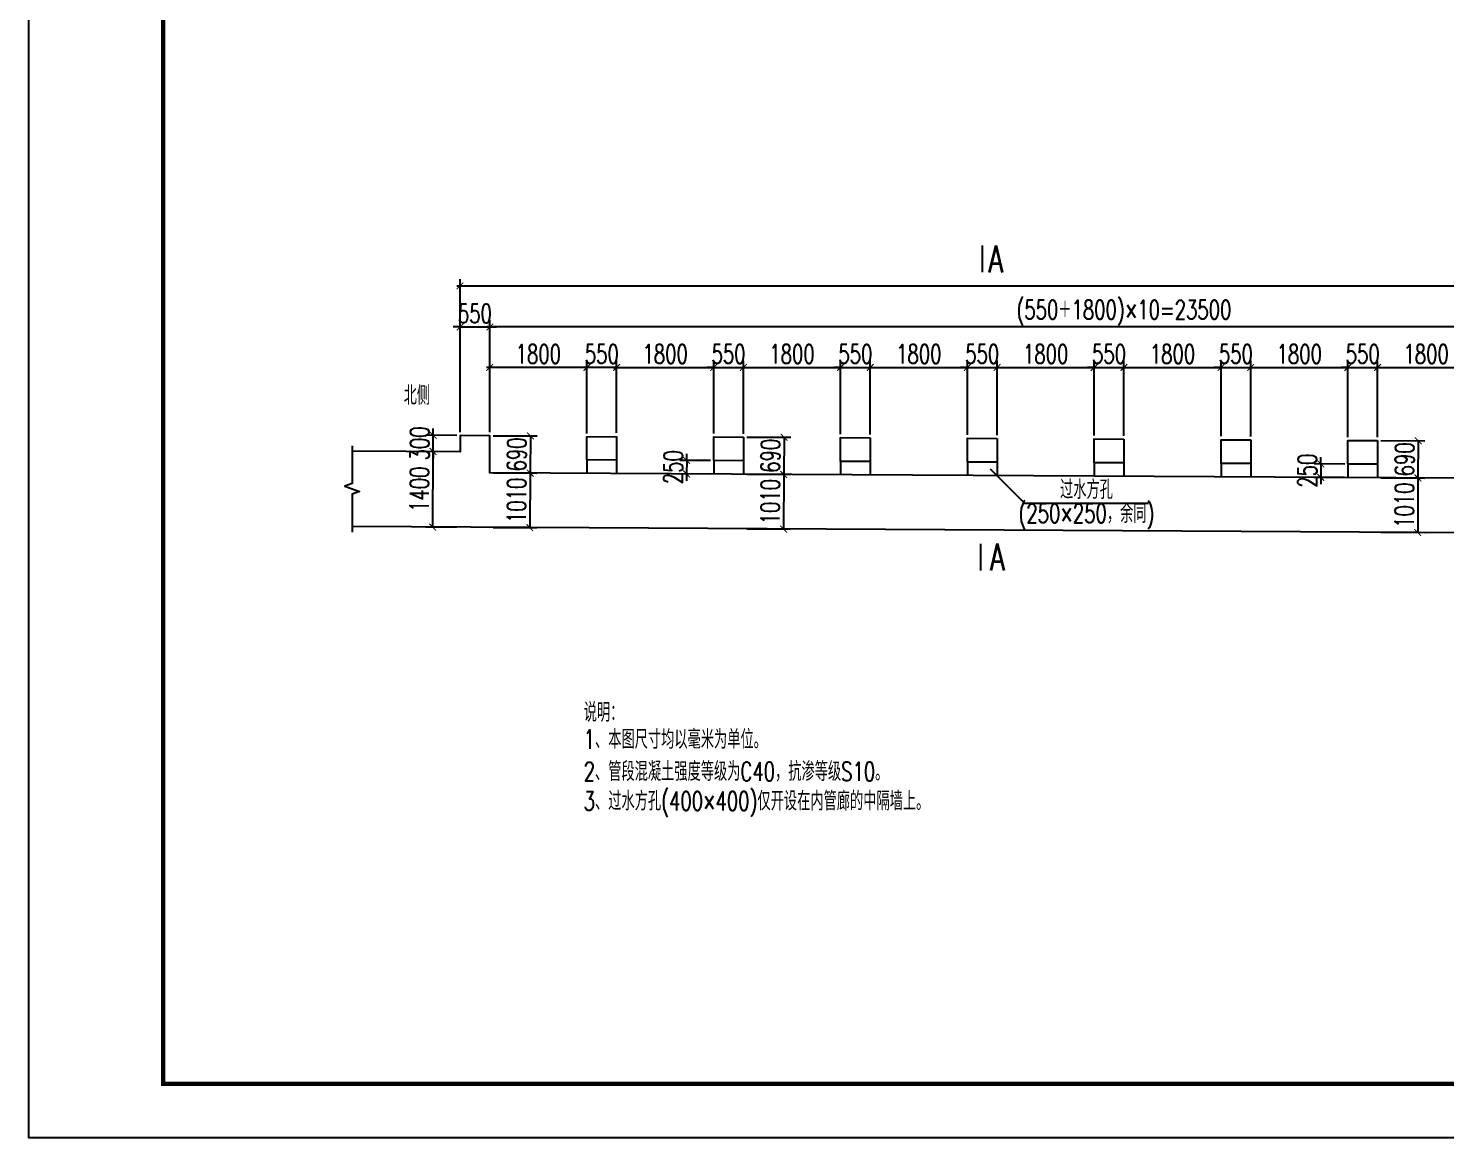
# Model space of a CAD drawing. Extents: x 319019 to 378719, y 703710 to 745710.
# Drawn here: x 319019 to 345281, y 703710 to 724265 of the extents above; entities that cross this region are included whole.
import ezdxf

# ---------------------------------------------------------------- set-up
doc = ezdxf.new("R2010")
doc.units = 0
doc.header["$LTSCALE"] = 50
doc.header["$MEASUREMENT"] = 0
doc.layers.get('0').update_dxf_attribs({"linetype": 'CONTINUOUS'})
doc.layers.get('Defpoints').update_dxf_attribs({"linetype": 'CONTINUOUS'})
for name, color, linetype in [('01 标  注', 1, 'CONTINUOUS'), ('4', 4, 'CONTINUOUS'), ('zxz 01 标  注', 1, 'CONTINUOUS'), ('zxz 02 结  构', 5, 'CONTINUOUS')]:
    doc.layers.add(name, color=color, linetype=linetype)
doc.styles.get("Standard").update_dxf_attribs({"font": 'txt1.shx', "width": 0.7, "bigfont": 'hztxt.shx'})
doc.dimstyles.new('1：100', dxfattribs={"dimscale": 100, "dimtxt": 3.5, "dimasz": 1.25, "dimexe": 1.25, "dimexo": 0.625, "dimgap": 0.75, "dimtad": 1, "dimdsep": 46, "dimtxsty": 'Standard', "dimblk": 'ARCHTICK', "dimcen": 2.5, "dimclrt": 256, "dimadec": 0, "dimazin": 0, "dimtfac": 1, "dimtix": 1, "dimtmove": 0, "dimatfit": 3, "dimfxl": 0, "dimarcsym": 0})
doc.dimstyles.new('zxz 1：25', dxfattribs={"dimscale": 100, "dimtxt": 3.5, "dimasz": 1.25, "dimexe": 1.25, "dimexo": 0.625, "dimgap": 0.75, "dimtad": 1, "dimdec": 0, "dimlfac": 0.25, "dimdsep": 46, "dimtxsty": 'Standard', "dimblk": 'ARCHTICK', "dimcen": 2.5, "dimdle": 0.625, "dimclrt": 1, "dimadec": 4, "dimazin": 1, "dimtfac": 1, "dimtdec": 0, "dimtix": 1, "dimtmove": 0, "dimatfit": 3, "dimldrblk": 'ARCHTICK', "dimfxl": 0, "dimarcsym": 0})

# ---------------------------------------------------------------- blocks, each defined once
blk = doc.blocks.new('_ArchTick')
at = {"color": 0, "linetype": 'ByBlock', "const_width": 0.15}
blk.add_lwpolyline([(-0.5, -0.5), (0.5, 0.5)], dxfattribs=at)
blk = doc.blocks.new('*D15')
at = {"layer": 'Defpoints', "color": 0}
for p in [(327569, 718731), (327019, 716720), (327569, 716717)]:
    blk.add_point(p, dxfattribs=at)
at = {"layer": 'zxz 01 标  注', "color": 0, "lineweight": -2}
for p, q in [((327019, 716783), (327019, 718856)), ((327569, 716780), (327569, 718856)), ((327019, 718731), (326894, 718731)), ((327019, 718731), (327569, 718731)), ((327569, 718731), (327694, 718731))]:
    blk.add_line(p, q, dxfattribs=at)
at = {"layer": 'zxz 01 标  注', "color": 0, "lineweight": -2, "xscale": 125, "yscale": 125, "zscale": 125}
blk.add_blockref('_ArchTick', (327019, 718731), dxfattribs=at)
at = {"layer": 'zxz 01 标  注', "color": 0, "lineweight": -2, "xscale": 125, "yscale": 125, "zscale": 125, "rotation": 180}
blk.add_blockref('_ArchTick', (327569, 718731), dxfattribs=at)
at = {"layer": 'zxz 01 标  注', "color": 1, "insert": (327294, 718981), "char_height": 350, "attachment_point": 5}
blk.add_mtext('550', dxfattribs=at)
blk = doc.blocks.new('*D16')
at = {"layer": 'Defpoints', "color": 0}
for p in [(331719, 717981), (329919, 716704), (331719, 716694)]:
    blk.add_point(p, dxfattribs=at)
at = {"layer": 'zxz 01 标  注', "color": 0, "lineweight": -2}
for p, q in [((329919, 716767), (329919, 718106)), ((331719, 716757), (331719, 718106)), ((329857, 717981), (331782, 717981))]:
    blk.add_line(p, q, dxfattribs=at)
at = {"layer": 'zxz 01 标  注', "color": 0, "lineweight": -2, "xscale": 125, "yscale": 125, "zscale": 125, "rotation": 180}
blk.add_blockref('_ArchTick', (329919, 717981), dxfattribs=at)
at = {"layer": 'zxz 01 标  注', "color": 0, "lineweight": -2, "xscale": 125, "yscale": 125, "zscale": 125}
blk.add_blockref('_ArchTick', (331719, 717981), dxfattribs=at)
at = {"layer": 'zxz 01 标  注', "color": 1, "insert": (330819, 718231), "char_height": 350, "attachment_point": 5}
blk.add_mtext('1800', dxfattribs=at)
blk = doc.blocks.new('*D17')
at = {"layer": 'Defpoints', "color": 0}
for p in [(332269, 717981), (331719, 716694), (332269, 716691)]:
    blk.add_point(p, dxfattribs=at)
at = {"layer": 'zxz 01 标  注', "color": 0, "lineweight": -2}
for p, q in [((331719, 716757), (331719, 718106)), ((332269, 716754), (332269, 718106)), ((331719, 717981), (331594, 717981)), ((331719, 717981), (332269, 717981)), ((332269, 717981), (332394, 717981))]:
    blk.add_line(p, q, dxfattribs=at)
at = {"layer": 'zxz 01 标  注', "color": 0, "lineweight": -2, "xscale": 125, "yscale": 125, "zscale": 125}
blk.add_blockref('_ArchTick', (331719, 717981), dxfattribs=at)
at = {"layer": 'zxz 01 标  注', "color": 0, "lineweight": -2, "xscale": 125, "yscale": 125, "zscale": 125, "rotation": 180}
blk.add_blockref('_ArchTick', (332269, 717981), dxfattribs=at)
at = {"layer": 'zxz 01 标  注', "color": 1, "insert": (331994, 718231), "char_height": 350, "attachment_point": 5}
blk.add_mtext('550', dxfattribs=at)
blk = doc.blocks.new('*D18')
at = {"layer": 'Defpoints', "color": 0}
for p in [(334069, 717981), (332269, 716691), (334069, 716681)]:
    blk.add_point(p, dxfattribs=at)
at = {"layer": 'zxz 01 标  注', "color": 0, "lineweight": -2}
for p, q in [((332269, 716754), (332269, 718106)), ((334069, 716744), (334069, 718106)), ((332207, 717981), (334132, 717981))]:
    blk.add_line(p, q, dxfattribs=at)
at = {"layer": 'zxz 01 标  注', "color": 0, "lineweight": -2, "xscale": 125, "yscale": 125, "zscale": 125, "rotation": 180}
blk.add_blockref('_ArchTick', (332269, 717981), dxfattribs=at)
at = {"layer": 'zxz 01 标  注', "color": 0, "lineweight": -2, "xscale": 125, "yscale": 125, "zscale": 125}
blk.add_blockref('_ArchTick', (334069, 717981), dxfattribs=at)
at = {"layer": 'zxz 01 标  注', "color": 1, "insert": (333169, 718231), "char_height": 350, "attachment_point": 5}
blk.add_mtext('1800', dxfattribs=at)
blk = doc.blocks.new('*D19')
at = {"layer": 'Defpoints', "color": 0}
for p in [(334619, 717981), (334069, 716681), (334619, 716678)]:
    blk.add_point(p, dxfattribs=at)
at = {"layer": 'zxz 01 标  注', "color": 0, "lineweight": -2}
for p, q in [((334069, 716744), (334069, 718106)), ((334619, 716741), (334619, 718106)), ((334069, 717981), (333944, 717981)), ((334069, 717981), (334619, 717981)), ((334619, 717981), (334744, 717981))]:
    blk.add_line(p, q, dxfattribs=at)
at = {"layer": 'zxz 01 标  注', "color": 0, "lineweight": -2, "xscale": 125, "yscale": 125, "zscale": 125}
blk.add_blockref('_ArchTick', (334069, 717981), dxfattribs=at)
at = {"layer": 'zxz 01 标  注', "color": 0, "lineweight": -2, "xscale": 125, "yscale": 125, "zscale": 125, "rotation": 180}
blk.add_blockref('_ArchTick', (334619, 717981), dxfattribs=at)
at = {"layer": 'zxz 01 标  注', "color": 1, "insert": (334344, 718231), "char_height": 350, "attachment_point": 5}
blk.add_mtext('550', dxfattribs=at)
blk = doc.blocks.new('*D20')
at = {"layer": 'Defpoints', "color": 0}
for p in [(336419, 717981), (334619, 716678), (336419, 716669)]:
    blk.add_point(p, dxfattribs=at)
at = {"layer": 'zxz 01 标  注', "color": 0, "lineweight": -2}
for p, q in [((334619, 716741), (334619, 718106)), ((336419, 716731), (336419, 718106)), ((334557, 717981), (336482, 717981))]:
    blk.add_line(p, q, dxfattribs=at)
at = {"layer": 'zxz 01 标  注', "color": 0, "lineweight": -2, "xscale": 125, "yscale": 125, "zscale": 125, "rotation": 180}
blk.add_blockref('_ArchTick', (334619, 717981), dxfattribs=at)
at = {"layer": 'zxz 01 标  注', "color": 0, "lineweight": -2, "xscale": 125, "yscale": 125, "zscale": 125}
blk.add_blockref('_ArchTick', (336419, 717981), dxfattribs=at)
at = {"layer": 'zxz 01 标  注', "color": 1, "insert": (335519, 718231), "char_height": 350, "attachment_point": 5}
blk.add_mtext('1800', dxfattribs=at)
blk = doc.blocks.new('*D21')
at = {"layer": 'Defpoints', "color": 0}
for p in [(336969, 717981), (336419, 716669), (336969, 716666)]:
    blk.add_point(p, dxfattribs=at)
at = {"layer": 'zxz 01 标  注', "color": 0, "lineweight": -2}
for p, q in [((336419, 716731), (336419, 718106)), ((336969, 716728), (336969, 718106)), ((336419, 717981), (336294, 717981)), ((336419, 717981), (336969, 717981)), ((336969, 717981), (337094, 717981))]:
    blk.add_line(p, q, dxfattribs=at)
at = {"layer": 'zxz 01 标  注', "color": 0, "lineweight": -2, "xscale": 125, "yscale": 125, "zscale": 125}
blk.add_blockref('_ArchTick', (336419, 717981), dxfattribs=at)
at = {"layer": 'zxz 01 标  注', "color": 0, "lineweight": -2, "xscale": 125, "yscale": 125, "zscale": 125, "rotation": 180}
blk.add_blockref('_ArchTick', (336969, 717981), dxfattribs=at)
at = {"layer": 'zxz 01 标  注', "color": 1, "insert": (336694, 718231), "char_height": 350, "attachment_point": 5}
blk.add_mtext('550', dxfattribs=at)
blk = doc.blocks.new('*D22')
at = {"layer": 'Defpoints', "color": 0}
for p in [(338769, 717981), (336969, 716666), (338769, 716656)]:
    blk.add_point(p, dxfattribs=at)
at = {"layer": 'zxz 01 标  注', "color": 0, "lineweight": -2}
for p, q in [((336969, 716728), (336969, 718106)), ((338769, 716718), (338769, 718106)), ((336907, 717981), (338832, 717981))]:
    blk.add_line(p, q, dxfattribs=at)
at = {"layer": 'zxz 01 标  注', "color": 0, "lineweight": -2, "xscale": 125, "yscale": 125, "zscale": 125, "rotation": 180}
blk.add_blockref('_ArchTick', (336969, 717981), dxfattribs=at)
at = {"layer": 'zxz 01 标  注', "color": 0, "lineweight": -2, "xscale": 125, "yscale": 125, "zscale": 125}
blk.add_blockref('_ArchTick', (338769, 717981), dxfattribs=at)
at = {"layer": 'zxz 01 标  注', "color": 1, "insert": (337869, 718231), "char_height": 350, "attachment_point": 5}
blk.add_mtext('1800', dxfattribs=at)
blk = doc.blocks.new('*D23')
at = {"layer": 'Defpoints', "color": 0}
for p in [(339319, 717981), (338769, 716656), (339319, 716653)]:
    blk.add_point(p, dxfattribs=at)
at = {"layer": 'zxz 01 标  注', "color": 0, "lineweight": -2}
for p, q in [((338769, 716718), (338769, 718106)), ((339319, 716715), (339319, 718106)), ((338769, 717981), (338644, 717981)), ((338769, 717981), (339319, 717981)), ((339319, 717981), (339444, 717981))]:
    blk.add_line(p, q, dxfattribs=at)
at = {"layer": 'zxz 01 标  注', "color": 0, "lineweight": -2, "xscale": 125, "yscale": 125, "zscale": 125}
blk.add_blockref('_ArchTick', (338769, 717981), dxfattribs=at)
at = {"layer": 'zxz 01 标  注', "color": 0, "lineweight": -2, "xscale": 125, "yscale": 125, "zscale": 125, "rotation": 180}
blk.add_blockref('_ArchTick', (339319, 717981), dxfattribs=at)
at = {"layer": 'zxz 01 标  注', "color": 1, "insert": (339044, 718231), "char_height": 350, "attachment_point": 5}
blk.add_mtext('550', dxfattribs=at)
blk = doc.blocks.new('*D24')
at = {"layer": 'Defpoints', "color": 0}
for p in [(341119, 717981), (339319, 716653), (341119, 716643)]:
    blk.add_point(p, dxfattribs=at)
at = {"layer": 'zxz 01 标  注', "color": 0, "lineweight": -2}
for p, q in [((339319, 716715), (339319, 718106)), ((341119, 716705), (341119, 718106)), ((339257, 717981), (341182, 717981))]:
    blk.add_line(p, q, dxfattribs=at)
at = {"layer": 'zxz 01 标  注', "color": 0, "lineweight": -2, "xscale": 125, "yscale": 125, "zscale": 125, "rotation": 180}
blk.add_blockref('_ArchTick', (339319, 717981), dxfattribs=at)
at = {"layer": 'zxz 01 标  注', "color": 0, "lineweight": -2, "xscale": 125, "yscale": 125, "zscale": 125}
blk.add_blockref('_ArchTick', (341119, 717981), dxfattribs=at)
at = {"layer": 'zxz 01 标  注', "color": 1, "insert": (340219, 718231), "char_height": 350, "attachment_point": 5}
blk.add_mtext('1800', dxfattribs=at)
blk = doc.blocks.new('*D25')
at = {"layer": 'Defpoints', "color": 0}
for p in [(341669, 717981), (341119, 716643), (341669, 716640)]:
    blk.add_point(p, dxfattribs=at)
at = {"layer": 'zxz 01 标  注', "color": 0, "lineweight": -2}
for p, q in [((341119, 716705), (341119, 718106)), ((341669, 716702), (341669, 718106)), ((341119, 717981), (340994, 717981)), ((341119, 717981), (341669, 717981)), ((341669, 717981), (341794, 717981))]:
    blk.add_line(p, q, dxfattribs=at)
at = {"layer": 'zxz 01 标  注', "color": 0, "lineweight": -2, "xscale": 125, "yscale": 125, "zscale": 125}
blk.add_blockref('_ArchTick', (341119, 717981), dxfattribs=at)
at = {"layer": 'zxz 01 标  注', "color": 0, "lineweight": -2, "xscale": 125, "yscale": 125, "zscale": 125, "rotation": 180}
blk.add_blockref('_ArchTick', (341669, 717981), dxfattribs=at)
at = {"layer": 'zxz 01 标  注', "color": 1, "insert": (341394, 718231), "char_height": 350, "attachment_point": 5}
blk.add_mtext('550', dxfattribs=at)
blk = doc.blocks.new('*D26')
at = {"layer": 'Defpoints', "color": 0}
for p in [(343469, 717981), (341669, 716640), (343469, 716630)]:
    blk.add_point(p, dxfattribs=at)
at = {"layer": 'zxz 01 标  注', "color": 0, "lineweight": -2}
for p, q in [((341669, 716702), (341669, 718106)), ((343469, 716692), (343469, 718106)), ((341607, 717981), (343532, 717981))]:
    blk.add_line(p, q, dxfattribs=at)
at = {"layer": 'zxz 01 标  注', "color": 0, "lineweight": -2, "xscale": 125, "yscale": 125, "zscale": 125, "rotation": 180}
blk.add_blockref('_ArchTick', (341669, 717981), dxfattribs=at)
at = {"layer": 'zxz 01 标  注', "color": 0, "lineweight": -2, "xscale": 125, "yscale": 125, "zscale": 125}
blk.add_blockref('_ArchTick', (343469, 717981), dxfattribs=at)
at = {"layer": 'zxz 01 标  注', "color": 1, "insert": (342569, 718231), "char_height": 350, "attachment_point": 5}
blk.add_mtext('1800', dxfattribs=at)
blk = doc.blocks.new('*D27')
at = {"layer": 'Defpoints', "color": 0}
for p in [(344019, 717981), (343469, 716630), (344019, 716627)]:
    blk.add_point(p, dxfattribs=at)
at = {"layer": 'zxz 01 标  注', "color": 0, "lineweight": -2}
for p, q in [((343469, 716692), (343469, 718106)), ((344019, 716689), (344019, 718106)), ((343469, 717981), (343344, 717981)), ((343469, 717981), (344019, 717981)), ((344019, 717981), (344144, 717981))]:
    blk.add_line(p, q, dxfattribs=at)
at = {"layer": 'zxz 01 标  注', "color": 0, "lineweight": -2, "xscale": 125, "yscale": 125, "zscale": 125}
blk.add_blockref('_ArchTick', (343469, 717981), dxfattribs=at)
at = {"layer": 'zxz 01 标  注', "color": 0, "lineweight": -2, "xscale": 125, "yscale": 125, "zscale": 125, "rotation": 180}
blk.add_blockref('_ArchTick', (344019, 717981), dxfattribs=at)
at = {"layer": 'zxz 01 标  注', "color": 1, "insert": (343744, 718231), "char_height": 350, "attachment_point": 5}
blk.add_mtext('550', dxfattribs=at)
blk = doc.blocks.new('*D28')
at = {"layer": 'Defpoints', "color": 0}
for p in [(345819, 717981), (344019, 716627), (345819, 716617)]:
    blk.add_point(p, dxfattribs=at)
at = {"layer": 'zxz 01 标  注', "color": 0, "lineweight": -2}
for p, q in [((344019, 716689), (344019, 718106)), ((345819, 716680), (345819, 718106)), ((343957, 717981), (345882, 717981))]:
    blk.add_line(p, q, dxfattribs=at)
at = {"layer": 'zxz 01 标  注', "color": 0, "lineweight": -2, "xscale": 125, "yscale": 125, "zscale": 125, "rotation": 180}
blk.add_blockref('_ArchTick', (344019, 717981), dxfattribs=at)
at = {"layer": 'zxz 01 标  注', "color": 0, "lineweight": -2, "xscale": 125, "yscale": 125, "zscale": 125}
blk.add_blockref('_ArchTick', (345819, 717981), dxfattribs=at)
at = {"layer": 'zxz 01 标  注', "color": 1, "insert": (344919, 718231), "char_height": 350, "attachment_point": 5}
blk.add_mtext('1800', dxfattribs=at)
blk = doc.blocks.new('*D48')
at = {"layer": 'Defpoints', "color": 0}
for p in [(327569, 716717), (327569, 716027), (328318, 716023)]:
    blk.add_point(p, dxfattribs=at)
at = {"layer": 'zxz 01 标  注', "color": 0, "lineweight": -2}
for p, q in [((327632, 716717), (328447, 716712)), ((328322, 716713), (328318, 716023)), ((327632, 716027), (328443, 716022))]:
    blk.add_line(p, q, dxfattribs=at)
at = {"layer": 'zxz 01 标  注', "color": 0, "lineweight": -2, "xscale": 125, "yscale": 125, "zscale": 125}
for p, rotation in [((328322, 716713), 89.68588746146624), ((328318, 716023), 269.6858874614662)]:
    blk.add_blockref('_ArchTick', p, dxfattribs=dict(at, rotation=rotation))
at = {"layer": 'zxz 01 标  注', "insert": (328070, 716369), "char_height": 350, "attachment_point": 5, "rotation": 89.6859}
blk.add_mtext('690', dxfattribs=at)
blk = doc.blocks.new('*D49')
at = {"layer": 'Defpoints', "color": 0}
for p in [(327569, 716027), (327569, 715017), (328313, 715013)]:
    blk.add_point(p, dxfattribs=at)
at = {"layer": 'zxz 01 标  注', "color": 0, "lineweight": -2}
for p, q in [((327632, 716027), (328443, 716022)), ((328318, 716023), (328313, 715013)), ((327632, 715017), (328438, 715012))]:
    blk.add_line(p, q, dxfattribs=at)
at = {"layer": 'zxz 01 标  注', "color": 0, "lineweight": -2, "xscale": 125, "yscale": 125, "zscale": 125}
for p, rotation in [((328318, 716023), 89.68588746146624), ((328313, 715013), 269.6858874614662)]:
    blk.add_blockref('_ArchTick', p, dxfattribs=dict(at, rotation=rotation))
at = {"layer": 'zxz 01 标  注', "insert": (328066, 715519), "char_height": 350, "attachment_point": 5, "rotation": 89.6859}
blk.add_mtext('1010', dxfattribs=at)
blk = doc.blocks.new('*D50')
at = {"layer": 'Defpoints', "color": 0}
for p in [(326520, 716423), (327019, 716420), (327019, 715020)]:
    blk.add_point(p, dxfattribs=at)
at = {"layer": 'zxz 01 标  注', "color": 0, "lineweight": -2}
for p, q in [((326957, 716420), (326395, 716424)), ((326512, 715023), (326520, 716423)), ((326957, 715020), (326387, 715024))]:
    blk.add_line(p, q, dxfattribs=at)
at = {"layer": 'zxz 01 标  注', "color": 0, "lineweight": -2, "xscale": 125, "yscale": 125, "zscale": 125}
for p, rotation in [((326520, 716423), 89.68588746480138), ((326512, 715023), 269.6858874648014)]:
    blk.add_blockref('_ArchTick', p, dxfattribs=dict(at, rotation=rotation))
at = {"layer": 'zxz 01 标  注', "insert": (326266, 715724), "char_height": 350, "attachment_point": 5, "rotation": 89.6859}
blk.add_mtext('1400', dxfattribs=at)
blk = doc.blocks.new('*D51')
at = {"layer": 'Defpoints', "color": 0}
for p in [(326521, 716723), (327019, 716720), (327019, 716420)]:
    blk.add_point(p, dxfattribs=at)
at = {"layer": 'zxz 01 标  注', "color": 0, "lineweight": -2}
for p, q in [((326957, 716720), (326396, 716724)), ((326520, 716423), (326521, 716723)), ((326521, 716723), (326522, 716848)), ((326957, 716420), (326395, 716424)), ((326520, 716423), (326519, 716298))]:
    blk.add_line(p, q, dxfattribs=at)
at = {"layer": 'zxz 01 标  注', "color": 0, "lineweight": -2, "xscale": 125, "yscale": 125, "zscale": 125}
for p, rotation in [((326521, 716723), 269.6858874648014), ((326520, 716423), 89.68588746480143)]:
    blk.add_blockref('_ArchTick', p, dxfattribs=dict(at, rotation=rotation))
at = {"layer": 'zxz 01 标  注', "insert": (326271, 716574), "char_height": 350, "attachment_point": 5, "rotation": 89.6859}
blk.add_mtext('300', dxfattribs=at)
blk = doc.blocks.new('*D52')
at = {"layer": 'Defpoints', "color": 0}
for p in [(332269, 716691), (332269, 716001), (333018, 715997)]:
    blk.add_point(p, dxfattribs=at)
at = {"layer": 'zxz 01 标  注', "color": 0, "lineweight": -2}
for p, q in [((332332, 716691), (333147, 716687)), ((333022, 716687), (333018, 715997)), ((332332, 716001), (333143, 715997))]:
    blk.add_line(p, q, dxfattribs=at)
at = {"layer": 'zxz 01 标  注', "color": 0, "lineweight": -2, "xscale": 125, "yscale": 125, "zscale": 125}
for p, rotation in [((333022, 716687), 89.68588746146624), ((333018, 715997), 269.6858874614662)]:
    blk.add_blockref('_ArchTick', p, dxfattribs=dict(at, rotation=rotation))
at = {"layer": 'zxz 01 标  注', "insert": (332770, 716344), "char_height": 350, "attachment_point": 5, "rotation": 89.6859}
blk.add_mtext('690', dxfattribs=at)
blk = doc.blocks.new('*D53')
at = {"layer": 'Defpoints', "color": 0}
for p in [(332269, 716001), (332269, 714991), (333013, 714987)]:
    blk.add_point(p, dxfattribs=at)
at = {"layer": 'zxz 01 标  注', "color": 0, "lineweight": -2}
for p, q in [((332332, 716001), (333143, 715997)), ((333018, 715997), (333013, 714987)), ((332332, 714991), (333138, 714987))]:
    blk.add_line(p, q, dxfattribs=at)
at = {"layer": 'zxz 01 标  注', "color": 0, "lineweight": -2, "xscale": 125, "yscale": 125, "zscale": 125}
for p, rotation in [((333018, 715997), 89.68588746146624), ((333013, 714987), 269.6858874614662)]:
    blk.add_blockref('_ArchTick', p, dxfattribs=dict(at, rotation=rotation))
at = {"layer": 'zxz 01 标  注', "insert": (332766, 715494), "char_height": 350, "attachment_point": 5, "rotation": 89.6859}
blk.add_mtext('1010', dxfattribs=at)
blk = doc.blocks.new('*D54')
at = {"layer": 'Defpoints', "color": 0}
for p in [(344019, 716627), (344019, 715937), (344768, 715933)]:
    blk.add_point(p, dxfattribs=at)
at = {"layer": 'zxz 01 标  注', "color": 0, "lineweight": -2}
for p, q in [((344082, 716627), (344897, 716622)), ((344772, 716623), (344768, 715933)), ((344082, 715937), (344893, 715932))]:
    blk.add_line(p, q, dxfattribs=at)
at = {"layer": 'zxz 01 标  注', "color": 0, "lineweight": -2, "xscale": 125, "yscale": 125, "zscale": 125}
for p, rotation in [((344772, 716623), 89.68588746146624), ((344768, 715933), 269.6858874614662)]:
    blk.add_blockref('_ArchTick', p, dxfattribs=dict(at, rotation=rotation))
at = {"layer": 'zxz 01 标  注', "insert": (344520, 716279), "char_height": 350, "attachment_point": 5, "rotation": 89.6859}
blk.add_mtext('690', dxfattribs=at)
blk = doc.blocks.new('*D55')
at = {"layer": 'Defpoints', "color": 0}
for p in [(344019, 715937), (344019, 714927), (344763, 714923)]:
    blk.add_point(p, dxfattribs=at)
at = {"layer": 'zxz 01 标  注', "color": 0, "lineweight": -2}
for p, q in [((344082, 715937), (344893, 715932)), ((344768, 715933), (344763, 714923)), ((344082, 714927), (344888, 714922))]:
    blk.add_line(p, q, dxfattribs=at)
at = {"layer": 'zxz 01 标  注', "color": 0, "lineweight": -2, "xscale": 125, "yscale": 125, "zscale": 125}
for p, rotation in [((344768, 715933), 89.68588746146624), ((344763, 714923), 269.6858874614662)]:
    blk.add_blockref('_ArchTick', p, dxfattribs=dict(at, rotation=rotation))
at = {"layer": 'zxz 01 标  注', "insert": (344516, 715429), "char_height": 350, "attachment_point": 5, "rotation": 89.6859}
blk.add_mtext('1010', dxfattribs=at)
blk = doc.blocks.new('*D56')
at = {"layer": 'Defpoints', "color": 0}
for p in [(343472, 716190), (342967, 715943), (343469, 715940)]:
    blk.add_point(p, dxfattribs=at)
at = {"layer": 'zxz 01 标  注', "color": 0, "lineweight": -2}
for p, q in [((343410, 716190), (342843, 716193)), ((342968, 716193), (342967, 715943)), ((342968, 716193), (342969, 716318)), ((343407, 715940), (342842, 715943)), ((342967, 715943), (342966, 715818))]:
    blk.add_line(p, q, dxfattribs=at)
at = {"layer": 'zxz 01 标  注', "color": 0, "lineweight": -2, "xscale": 125, "yscale": 125, "zscale": 125}
for p, rotation in [((342968, 716193), 269.6858874648013), ((342967, 715943), 89.68588746480135)]:
    blk.add_blockref('_ArchTick', p, dxfattribs=dict(at, rotation=rotation))
at = {"layer": 'zxz 01 标  注', "insert": (342718, 716069), "char_height": 350, "attachment_point": 5, "rotation": 89.6859}
blk.add_mtext('250', dxfattribs=at)
blk = doc.blocks.new('*D4')
at = {"layer": 'Defpoints', "color": 0}
for p in [(327569, 718731), (327569, 716717), (351069, 716588)]:
    blk.add_point(p, dxfattribs=at)
at = {"layer": 'zxz 01 标  注', "color": 0, "lineweight": -2}
for p, q in [((327569, 716780), (327569, 718856)), ((351069, 716651), (351069, 718856)), ((351132, 718731), (327507, 718731))]:
    blk.add_line(p, q, dxfattribs=at)
at = {"layer": 'zxz 01 标  注', "color": 0, "lineweight": -2, "xscale": 125, "yscale": 125, "zscale": 125, "rotation": 180}
blk.add_blockref('_ArchTick', (327569, 718731), dxfattribs=at)
at = {"layer": 'zxz 01 标  注', "color": 0, "lineweight": -2, "xscale": 125, "yscale": 125, "zscale": 125}
blk.add_blockref('_ArchTick', (351069, 718731), dxfattribs=at)
at = {"layer": 'zxz 01 标  注', "color": 1, "insert": (339319, 718993), "char_height": 350, "attachment_point": 5}
blk.add_mtext('(550＋1800)×10=23500', dxfattribs=at)
blk = doc.blocks.new('*D1')
at = {"layer": 'Defpoints', "color": 0}
for p in [(374569, 719493), (327019, 716720), (374569, 716609)]:
    blk.add_point(p, dxfattribs=at)
at = {"layer": 'zxz 01 标  注', "color": 0, "lineweight": -2}
for p, q in [((327019, 716783), (327019, 719618)), ((374569, 716672), (374569, 719618)), ((326957, 719493), (374632, 719493))]:
    blk.add_line(p, q, dxfattribs=at)
at = {"layer": 'zxz 01 标  注', "color": 0, "lineweight": -2, "xscale": 125, "yscale": 125, "zscale": 125, "rotation": 180}
blk.add_blockref('_ArchTick', (327019, 719493), dxfattribs=at)
at = {"layer": 'zxz 01 标  注', "color": 0, "lineweight": -2, "xscale": 125, "yscale": 125, "zscale": 125}
blk.add_blockref('_ArchTick', (374569, 719493), dxfattribs=at)
at = {"layer": 'zxz 01 标  注', "color": 1, "insert": (350794, 719743), "char_height": 350, "attachment_point": 5}
blk.add_mtext('47550', dxfattribs=at)
blk = doc.blocks.new('*D140')
at = {"layer": 'Defpoints', "color": 0}
for p in [(331719, 716254), (331217, 716007), (331717, 716004)]:
    blk.add_point(p, dxfattribs=at)
at = {"layer": 'zxz 01 标  注', "color": 0, "lineweight": -2}
for p, q in [((331657, 716255), (331093, 716258)), ((331218, 716257), (331217, 716007)), ((331218, 716257), (331219, 716382)), ((331654, 716005), (331092, 716008)), ((331217, 716007), (331216, 715882))]:
    blk.add_line(p, q, dxfattribs=at)
at = {"layer": 'zxz 01 标  注', "color": 0, "lineweight": -2, "xscale": 125, "yscale": 125, "zscale": 125}
for p, rotation in [((331218, 716257), 269.6858874581312), ((331217, 716007), 89.68588745813115)]:
    blk.add_blockref('_ArchTick', p, dxfattribs=dict(at, rotation=rotation))
at = {"layer": 'zxz 01 标  注', "insert": (330968, 716133), "char_height": 350, "attachment_point": 5, "rotation": 89.6859}
blk.add_mtext('250', dxfattribs=at)
blk = doc.blocks.new('*D148')
at = {"layer": 'Defpoints', "color": 0}
for p in [(329369, 717981), (329369, 716697), (329919, 716704)]:
    blk.add_point(p, dxfattribs=at)
at = {"layer": 'zxz 01 标  注', "color": 0, "lineweight": -2}
for p, q in [((329369, 716760), (329369, 718106)), ((329919, 716767), (329919, 718106)), ((329369, 717981), (329244, 717981)), ((329919, 717981), (329369, 717981)), ((329919, 717981), (330044, 717981))]:
    blk.add_line(p, q, dxfattribs=at)
at = {"layer": 'zxz 01 标  注', "color": 0, "lineweight": -2, "xscale": 125, "yscale": 125, "zscale": 125}
blk.add_blockref('_ArchTick', (329369, 717981), dxfattribs=at)
at = {"layer": 'zxz 01 标  注', "color": 0, "lineweight": -2, "xscale": 125, "yscale": 125, "zscale": 125, "rotation": 180}
blk.add_blockref('_ArchTick', (329919, 717981), dxfattribs=at)
at = {"layer": 'zxz 01 标  注', "color": 1, "insert": (329644, 718231), "char_height": 350, "attachment_point": 5}
blk.add_mtext('550', dxfattribs=at)
blk = doc.blocks.new('*D149')
at = {"layer": 'Defpoints', "color": 0}
for p in [(327569, 717981), (327569, 716717), (329369, 716697)]:
    blk.add_point(p, dxfattribs=at)
at = {"layer": 'zxz 01 标  注', "color": 0, "lineweight": -2}
for p, q in [((327569, 716780), (327569, 718106)), ((329369, 716760), (329369, 718106)), ((329432, 717981), (327507, 717981))]:
    blk.add_line(p, q, dxfattribs=at)
at = {"layer": 'zxz 01 标  注', "color": 0, "lineweight": -2, "xscale": 125, "yscale": 125, "zscale": 125, "rotation": 180}
blk.add_blockref('_ArchTick', (327569, 717981), dxfattribs=at)
at = {"layer": 'zxz 01 标  注', "color": 0, "lineweight": -2, "xscale": 125, "yscale": 125, "zscale": 125}
blk.add_blockref('_ArchTick', (329369, 717981), dxfattribs=at)
at = {"layer": 'zxz 01 标  注', "color": 1, "insert": (328469, 718231), "char_height": 350, "attachment_point": 5}
blk.add_mtext('1800', dxfattribs=at)

msp = doc.modelspace()

# ---------------------------------------------------------------- linework, layer by layer
at = {"layer": '01 标  注'}
msp.add_lwpolyline([(378719.5, 703709.674), (378719.5, 745709.674), (319019.5, 745709.674), (319019.5, 703709.674)], close=True, dxfattribs=at)
at = {"layer": '01 标  注', "const_width": 35}
for points in [[(336694.5, 720242.531), (336694.5, 719742.531)], [(336665.579, 714717.22), (336665.579, 714217.22)]]:
    msp.add_lwpolyline(points, dxfattribs=at)
at = {"layer": '4', "color": 7, "const_width": 80}
msp.add_lwpolyline([(377719.5, 704709.674), (377719.5, 744709.674), (321519.5, 744709.674), (321519.5, 704709.674)], close=True, dxfattribs=at)
at = {"layer": 'zxz 01 标  注'}
for p, q in [((329369.5, 716267.219), (329369.5, 716017.219)), ((329919.5, 716264.204), (329919.5, 716014.204)), ((331719.5, 716254.336), (331719.5, 716004.336)), ((332269.5, 716251.32), (332269.5, 716001.32)), ((334069.5, 716241.452), (334069.5, 715991.452)), ((334619.5, 716238.437), (334619.5, 715988.437)), ((336419.5, 716228.569), (336419.5, 715978.569)), ((336969.5, 716225.553), (336969.5, 715975.553)), ((338769.5, 716215.685), (338769.5, 715965.685)), ((339319.5, 716212.67), (339319.5, 715962.67)), ((341119.5, 716199.786), (341119.5, 715952.802)), ((341669.5, 716199.786), (341669.5, 715949.786)), ((343469.5, 716189.918), (343469.5, 715939.918)), ((344019.5, 716186.903), (344019.5, 715936.903))]:
    msp.add_line(p, q, dxfattribs=at)
for points in [[(325019.5, 716531.067), (325019.5, 715831.067), (324882.126, 715781.067), (325156.874, 715681.067), (325019.5, 715631.067), (325019.5, 714931.067)], [(336843.811, 716101.242), (337477.284, 715467.769), (339773.775, 715467.769)]]:
    msp.add_lwpolyline(points, dxfattribs=at)
at = {"layer": 'zxz 02 结  构'}
msp.add_line((348163.963, 714904.181), (325019.5, 715031.067), dxfattribs=at)
at = {"layer": 'zxz 02 结  构', "ltscale": 4}
msp.add_lwpolyline([(376569.5, 716148.452), (374569.5, 716159.417), (374569.5, 716609.417), (374019.5, 716612.432), (374019.5, 715898.566), (359919.5, 715898.566), (359919.5, 715539.733), (351069.5, 715588.252), (351069.5, 715898.252), (327569.5, 716027.087), (327569.5, 716717.087), (327019.5, 716720.103), (327019.5, 716420.103), (325019.5, 716431.067)], dxfattribs=at)
for points in [[(329919.5, 716704.204), (329919.5, 716264.204), (329369.5, 716267.219), (329369.5, 716697.351)], [(332269.5, 716691.32), (332269.5, 716251.32), (331719.5, 716254.336), (331719.5, 716694.336)], [(334619.5, 716678.437), (334619.5, 716238.437), (334069.5, 716241.452), (334069.5, 716681.452)], [(336969.5, 716665.553), (336969.5, 716225.553), (336419.5, 716228.569), (336419.5, 716668.569)], [(339319.5, 716652.67), (339319.5, 716212.67), (338769.5, 716215.685), (338769.5, 716655.685)], [(341669.5, 716639.786), (341669.5, 716199.786), (341119.5, 716202.802), (341119.5, 716642.802)], [(344019.5, 716626.903), (344019.5, 716186.903), (343469.5, 716189.918), (343469.5, 716629.918)]]:
    msp.add_lwpolyline(points, close=True, dxfattribs=at)

# ---------------------------------------------------------------- texts
at = {"layer": '01 标  注'}
for s, insert, char_height, attachment_point in [('A', (336944.5, 719992.531), 500, 5), ('A', (336973.421, 714467.22), 500, 5), ('说明：', (329309.305, 711588.674), 350, 4), ('1、本图尺寸均以毫米为单位。', (329309.305, 711088.674), 350, 4), ('2、管段混凝土强度等级为C40，抗渗等级S10。', (329309.305, 710488.674), 350, 4), ('3、过水方孔(400×400)仅开设在内管廊的中隔墙上。', (329309.305, 709888.674), 350, 4)]:
    msp.add_mtext(s, dxfattribs=dict(at, insert=insert, char_height=char_height, attachment_point=attachment_point))
at = {"layer": 'zxz 01 标  注', "color": 1, "char_height": 350, "attachment_point": 5}
for s, insert in [('北侧', (326218.665, 717464.282)), ('过水方孔', (338625.529, 715717.769)), ('(250×250，余同)', (338625.529, 715217.769))]:
    msp.add_mtext(s, dxfattribs=dict(at, insert=insert))

# ---------------------------------------------------------------- dimensions: what is measured, and where the dimension line sits
at = {"layer": 'zxz 01 标  注'}
for base, p1, p2, picture, middle in [((374569.5, 719492.531), (327019.5, 716720.103), (374569.5, 716609.417), '*D1', (350794.5, 719742.531)), ((327569.5, 718731.479), (327019.5, 716720.103), (327569.5, 716717.087), '*D15', (327294.5, 718981.479)), ((327569.5, 717981.479), (329369.5, 716697.351), (327569.5, 716717.087), '*D149', (328469.5, 718231.479)), ((329369.5, 717981.479), (329919.5, 716704.204), (329369.5, 716697.351), '*D148', (329644.5, 718231.479)), ((331719.5, 717981.479), (329919.5, 716704.204), (331719.5, 716694.336), '*D16', (330819.5, 718231.479)), ((332269.5, 717981.479), (331719.5, 716694.336), (332269.5, 716691.32), '*D17', (331994.5, 718231.479)), ((334069.5, 717981.479), (332269.5, 716691.32), (334069.5, 716681.452), '*D18', (333169.5, 718231.479)), ((334619.5, 717981.479), (334069.5, 716681.452), (334619.5, 716678.437), '*D19', (334344.5, 718231.479)), ((336419.5, 717981.479), (334619.5, 716678.437), (336419.5, 716668.569), '*D20', (335519.5, 718231.479)), ((336969.5, 717981.479), (336419.5, 716668.569), (336969.5, 716665.553), '*D21', (336694.5, 718231.479)), ((338769.5, 717981.479), (336969.5, 716665.553), (338769.5, 716655.685), '*D22', (337869.5, 718231.479)), ((339319.5, 717981.479), (338769.5, 716655.685), (339319.5, 716652.67), '*D23', (339044.5, 718231.479)), ((341119.5, 717981.479), (339319.5, 716652.67), (341119.5, 716642.802), '*D24', (340219.5, 718231.479)), ((341669.5, 717981.479), (341119.5, 716642.802), (341669.5, 716639.786), '*D25', (341394.5, 718231.479)), ((343469.5, 717981.479), (341669.5, 716639.786), (343469.5, 716629.918), '*D26', (342569.5, 718231.479)), ((344019.5, 717981.479), (343469.5, 716629.918), (344019.5, 716626.903), '*D27', (343744.5, 718231.479)), ((345819.5, 717981.479), (344019.5, 716626.903), (345819.5, 716617.034), '*D28', (344919.5, 718231.479))]:
    dim = msp.add_linear_dim(base=base, p1=p1, p2=p2, dimstyle='zxz 1：25', override={"dimlfac": 1}, dxfattribs=at)
    dim.commit()
    dim.dimension.update_dxf_attribs({"geometry": picture, "text_midpoint": middle})
dim = msp.add_linear_dim(base=(327569.5, 718731.479), p1=(351069.5, 716588.252), p2=(327569.5, 716717.087), angle=180, text='(550＋1800)×10=<>', dimstyle='zxz 1：25', override={"dimlfac": 1}, dxfattribs=at)
dim.commit()
dim.dimension.update_dxf_attribs({"geometry": '*D4', "text_midpoint": (339319.5, 718992.531)})
for base, p1, p2, angle, picture, middle in [((326521.384, 716722.834), (327019.5, 716420.103), (327019.5, 716720.103), 269.6858875, '*D51', (326270.565, 716574.209)), ((328318.484, 716022.981), (327569.5, 716717.087), (327569.5, 716027.087), 89.6858875, '*D48', (328070.379, 716369.341)), ((333018.484, 715997.214), (332269.5, 716691.32), (332269.5, 716001.32), 89.6858875, '*D52', (332770.379, 716343.574)), ((344768.484, 715932.797), (344019.5, 716626.903), (344019.5, 715936.903), 89.6858875, '*D54', (344520.379, 716279.157)), ((326519.739, 716422.843), (327019.5, 715020.103), (327019.5, 716420.103), 269.6858875, '*D50', (326265.905, 715724.234)), ((331216.923, 716007.091), (331719.5, 716254.336), (331716.759, 716004.351), 89.6858875, '*D140', (330967.612, 716133.458)), ((342966.923, 715942.673), (343472.241, 716189.903), (343469.5, 715939.918), 89.6858875, '*D56', (342717.612, 716069.04)), ((328312.947, 715013.012), (327569.5, 716027.087), (327569.5, 715017.087), 89.6858875, '*D49', (328065.719, 715519.367)), ((333012.947, 714987.245), (332269.5, 716001.32), (332269.5, 714991.32), 89.6858875, '*D53', (332765.719, 715493.6)), ((344762.947, 714922.827), (344019.5, 715936.903), (344019.5, 714926.903), 89.6858875, '*D55', (344515.719, 715429.182))]:
    dim = msp.add_linear_dim(base=base, p1=p1, p2=p2, angle=angle, dimstyle='1：100', override={"dimdec": 0, "dimfxl": 1.25, "dimarcsym": 1}, dxfattribs=at)
    dim.commit()
    dim.dimension.update_dxf_attribs({"geometry": picture, "text_midpoint": middle})

doc.saveas('drawing.dxf')
